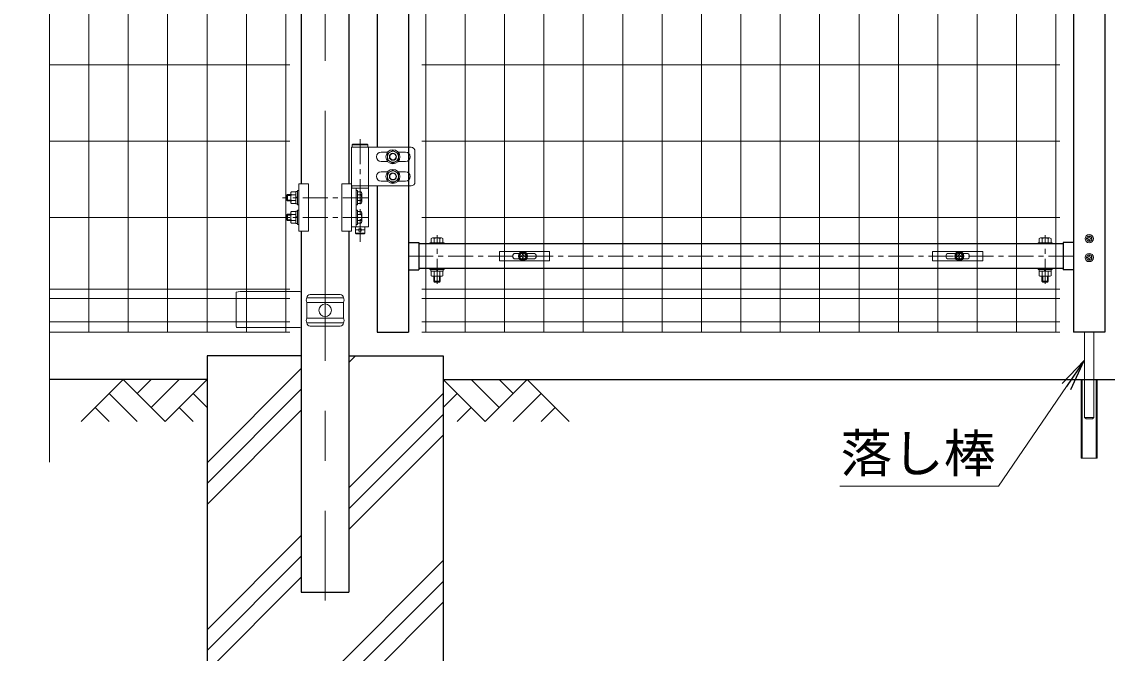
# Model space of a CAD drawing. Units: millimetres, scale not verified. Extents: x -4200 to 4200, y -2970 to 2970.
# Drawn here: x -143 to 1235, y -985 to -182 of the extents above; entities that cross this region are included whole.
import ezdxf
from ezdxf.enums import TextEntityAlignment as Align

# ---------------------------------------------------------------- set-up
doc = ezdxf.new("R2010")
doc.units = ezdxf.units.MM
doc.header["$LTSCALE"] = 10
doc.linetypes.add('USER1', pattern=[50.8, 31.75, -6.35, 6.35, -6.35])
for name, color, linetype, lineweight in [('0-1_D-STR4', 7, 'Continuous', 25), ('0-2_D-BGD', 7, 'Continuous', 25), ('0-3_D-STR1', 1, 'Continuous', 25), ('0-4_D-BMK', 2, 'USER1', 13), ('0-5_D-STR-DIM', 7, 'Continuous', 13), ('0-7_Defpoints', 6, 'Continuous', 25), ('0-8_D-STR3', 3, 'Continuous', 13), ('0-9_D-DCR-HCH', 7, 'Continuous', 13), ('0-A_D-STR-TXT', 7, 'Continuous', 13), ('0-C_D-STR2', 7, 'Continuous', 13)]:
    doc.layers.add(name, color=color, linetype=linetype, lineweight=lineweight)
doc.layers.add('0-6_0', color=7, linetype='Continuous')
doc.styles.add('ＭＳ ゴシック', font='')
doc.styles.get('ＭＳ ゴシック').set_extended_font_data('MS Gothic')

# ---------------------------------------------------------------- blocks, each defined once
blk = doc.blocks.new('U34')
at = {"layer": '0-3_D-STR1'}
for p, q in [((500, 17150), (500, 300)), ((100, 16275), (100, 2650)), ((8940, 9940), (8940, 300)), ((9340, 9780), (9340, 300)), ((100, 2160), (100, 300)), ((500, 1442.5), (630, 1442.5)), ((630, 1442.5), (630, 1092.5)), ((8810, 1422.5), (630, 1422.5)), ((8940, 1442.5), (8810, 1442.5)), ((8810, 1442.5), (8810, 1092.5)), ((8810, 1112.5), (630, 1112.5)), ((500, 1092.5), (630, 1092.5)), ((8940, 1092.5), (8810, 1092.5)), ((100, 300), (500, 300)), ((9340, 300), (8940, 300))]:
    blk.add_line(p, q, dxfattribs=at)
at = {"layer": '0-4_D-BMK'}
for p, q in [((-116.8, 2755.4), (-116.8, 1450.6)), ((-18.8, 2010), (-1100.8, 2010)), ((-18.8, 1760), (-1100.8, 1760)), ((-166.8, 1600), (-66.8, 1600)), ((860, 914), (860, 1534.9)), ((8580, 914), (8580, 1534.9)), ((8940, 1267.5), (500, 1267.5))]:
    blk.add_line(p, q, dxfattribs=at)
at = {"layer": '0-7_Defpoints'}
for centre in [(1950, 1267.5), (7490, 1267.5)]:
    blk.add_circle(centre, 40, dxfattribs=at)
at = {"layer": '0-8_D-STR3'}
for p, q in [((-225.3, 2650), (-225.3, 1585)), ((-225.3, 2650), (-8.3, 2650)), ((-225.3, 2650), (-8.3, 2650)), ((-206.8, 2690), (-216.8, 2680)), ((-216.8, 2680), (-16.8, 2680)), ((-216.8, 2650), (-216.8, 2680)), ((-216.8, 2650), (-16.8, 2650)), ((-206.8, 2690), (-26.8, 2690)), ((-26.8, 2690), (-16.8, 2680)), ((-16.8, 2650), (-16.8, 2680)), ((-8.3, 2160), (-8.3, 2650)), ((-8.3, 2650), (530.3, 2650)), ((232.9, 2590), (150.3, 2590)), ((367.1, 2590), (460.3, 2590)), ((580.3, 2600), (580.3, 2210)), ((232.9, 2470), (150.3, 2470)), ((367.1, 2470), (460.3, 2470)), ((232.9, 2340), (150.3, 2340)), ((232.9, 2220), (150.3, 2220)), ((367.1, 2340), (460.3, 2340)), ((367.1, 2220), (460.3, 2220)), ((-995.5, 2067.8), (-995.5, 1952.3)), ((-930.5, 2085), (-988.5, 2085)), ((-930.5, 2085), (-930.5, 1935)), ((-894.5, 2100), (-910.5, 2100)), ((-910.5, 2100), (-910.5, 1920)), ((-910.5, 2087), (-910.5, 1933)), ((-894.5, 2185), (-894.5, 1585)), ((-894.5, 2185), (-769.5, 2185)), ((-894.5, 1920), (-894.5, 2100)), ((-769.5, 2185), (-769.5, 1585)), ((-350.3, 2185), (-350.3, 1585)), ((-225.3, 2185), (-350.3, 2185)), ((-225.3, 2160), (-8.3, 2160)), ((-225.3, 2160), (-8.3, 2160)), ((-8.3, 2130), (-225.3, 2130)), ((-11.8, 2160), (-221.8, 2160)), ((-221.8, 2130), (-221.8, 2160)), ((-221.8, 2130), (-11.8, 2130)), ((-165.3, 1640), (-165.3, 2130)), ((-149.3, 1920), (-149.3, 2100)), ((-105.1, 2085), (-149.3, 2085)), ((-149.3, 2085), (-149.3, 1935)), ((-11.8, 2130), (-11.8, 2160)), ((-8.3, 2160), (530.3, 2160)), ((-8.3, 1640), (-8.3, 2130)), ((-1039.3, 2050), (-1049.3, 2040)), ((-995.5, 1980), (-1049.3, 1980)), ((-995.5, 2050), (-1039.3, 2050)), ((-995.5, 1970), (-1039.3, 1970)), ((-930.5, 2047.5), (-988.5, 2047.5)), ((-930.5, 1972.5), (-988.5, 1972.5)), ((-930.5, 1935), (-988.5, 1935)), ((-910.5, 2020.7), (-930.5, 2009.1)), ((-910.5, 2013.8), (-930.5, 2002.2)), ((-910.5, 1933), (-930.5, 1933)), ((-105.1, 2047.6), (-149.3, 2047.6)), ((-105.1, 1972.4), (-149.3, 1972.4)), ((-105.1, 1935), (-149.3, 1935)), ((-94.3, 2066.3), (-94.3, 1953.7)), ((-1039.3, 1800), (-1049.3, 1790)), ((-995.5, 1800), (-1039.3, 1800)), ((-995.5, 1817.8), (-995.5, 1702.3)), ((-930.5, 1835), (-988.5, 1835)), ((-930.5, 1797.5), (-988.5, 1797.5)), ((-930.5, 1835), (-930.5, 1685)), ((-894.5, 1920), (-910.5, 1920)), ((-894.5, 1850), (-910.5, 1850)), ((-910.5, 1850), (-910.5, 1670)), ((-910.5, 1837), (-910.5, 1683)), ((-894.5, 1670), (-894.5, 1850)), ((-149.3, 1920), (-165.3, 1920)), ((-149.3, 1670), (-149.3, 1850)), ((-105.1, 1835), (-149.3, 1835)), ((-149.3, 1835), (-149.3, 1685)), ((-105.1, 1797.6), (-149.3, 1797.6)), ((-94.3, 1816.3), (-94.3, 1703.7)), ((-995.5, 1730), (-1049.3, 1730)), ((-995.5, 1720), (-1039.3, 1720)), ((-930.5, 1722.5), (-988.5, 1722.5)), ((-930.5, 1685), (-988.5, 1685)), ((-910.5, 1770.7), (-930.5, 1759.1)), ((-910.5, 1763.8), (-930.5, 1752.2)), ((-910.5, 1683), (-930.5, 1683)), ((-894.5, 1670), (-910.5, 1670)), ((-149.3, 1670), (-165.3, 1670)), ((-105.1, 1722.4), (-149.3, 1722.4)), ((-105.1, 1685), (-149.3, 1685)), ((-894.5, 1585), (-769.5, 1585)), ((-225.3, 1585), (-350.3, 1585)), ((-225.3, 1640), (-8.3, 1640)), ((-176.8, 1640), (-176.8, 1560)), ((-56.8, 1560), (-176.8, 1560)), ((-166.8, 1550), (-176.8, 1560)), ((-66.8, 1550), (-166.8, 1550)), ((-56.8, 1560), (-66.8, 1550)), ((-56.8, 1640), (-56.8, 1560)), ((9136, 1521.5), (9135.8, 1508.5)), ((9136, 1521.5), (9143.9, 1521.5)), ((9143.9, 1521.5), (9144.2, 1508.5)), ((770, 1438.5), (770, 1422.5)), ((770, 1438.5), (950, 1438.5)), ((770, 1422.5), (950, 1422.5)), ((785, 1438.5), (785, 1493)), ((935, 1438.5), (785, 1438.5)), ((916.3, 1498.5), (803.8, 1498.5)), ((822.5, 1438.5), (822.5, 1493)), ((897.5, 1438.5), (897.5, 1493)), ((935, 1438.5), (935, 1493)), ((950, 1438.5), (950, 1422.5)), ((8490, 1438.5), (8490, 1422.5)), ((8670, 1438.5), (8490, 1438.5)), ((8670, 1422.5), (8490, 1422.5)), ((8505, 1438.5), (8505, 1493)), ((8505, 1438.5), (8655, 1438.5)), ((8523.7, 1498.5), (8636.2, 1498.5)), ((8542.5, 1438.5), (8542.5, 1493)), ((8617.5, 1438.5), (8617.5, 1493)), ((8655, 1438.5), (8655, 1493)), ((8670, 1438.5), (8670, 1422.5)), ((9121.5, 1485.8), (9108.5, 1486.1)), ((9136, 1458.5), (9135.8, 1471.5)), ((9136, 1458.5), (9143.9, 1458.5)), ((9143.9, 1458.5), (9144.2, 1471.5)), ((9158.5, 1494.2), (9171.5, 1494)), ((9158.5, 1485.8), (9171.5, 1486.1)), ((9171.5, 1494), (9171.5, 1486.1)), ((9121.5, 1254.2), (9108.5, 1254)), ((9108.5, 1254), (9108.5, 1246.1)), ((9121.5, 1245.8), (9108.5, 1246.1)), ((9136, 1281.5), (9135.8, 1268.5)), ((9136, 1281.5), (9143.9, 1281.5)), ((9143.9, 1281.5), (9144.2, 1268.5)), ((9158.5, 1254.2), (9171.5, 1254)), ((9158.5, 1245.8), (9171.5, 1246.1)), ((9171.5, 1254), (9171.5, 1246.1)), ((770, 1112.5), (770, 1096.5)), ((770, 1112.5), (950, 1112.5)), ((950, 1112.5), (950, 1096.5)), ((8490, 1112.5), (8490, 1096.5)), ((8670, 1112.5), (8490, 1112.5)), ((8670, 1112.5), (8670, 1096.5)), ((9136, 1218.5), (9135.8, 1231.5)), ((9136, 1218.5), (9143.9, 1218.5)), ((9143.9, 1218.5), (9144.2, 1231.5)), ((770, 1096.5), (950, 1096.5)), ((785, 1076.5), (785, 1017)), ((803.8, 1011.5), (916.3, 1011.5)), ((820, 948.5), (820, 1011.5)), ((822.5, 1076.5), (822.5, 1017)), ((830, 938.5), (830, 1011.5)), ((863.8, 1076.5), (852.2, 1096.5)), ((870.7, 1076.5), (859.1, 1096.5)), ((890, 938.5), (890, 1011.5)), ((897.5, 1076.5), (897.5, 1017)), ((900, 948.5), (900, 1011.5)), ((935, 1076.5), (935, 1017)), ((8670, 1096.5), (8490, 1096.5)), ((8505, 1076.5), (8505, 1017)), ((8636.2, 1011.5), (8523.7, 1011.5)), ((8540, 948.5), (8540, 1011.5)), ((8542.5, 1076.5), (8542.5, 1017)), ((8550, 938.5), (8550, 1011.5)), ((8569.3, 1076.5), (8580.8, 1096.5)), ((8576.2, 1076.5), (8587.8, 1096.5)), ((8610, 938.5), (8610, 1011.5)), ((8617.5, 1076.5), (8617.5, 1017)), ((8620, 948.5), (8620, 1011.5)), ((8655, 1076.5), (8655, 1017)), ((820, 948.5), (830, 938.5)), ((820, 948.5), (900, 948.5)), ((890, 938.5), (830, 938.5)), ((890, 938.5), (900, 948.5)), ((8550, 938.5), (8540, 948.5)), ((8620, 948.5), (8540, 948.5)), ((8550, 938.5), (8610, 938.5)), ((8620, 948.5), (8610, 938.5)), ((9080, 300), (9080, -780.2)), ((9200, 300), (9200, -780.2)), ((9040, -1300), (9040, -300)), ((9040, -300), (9240, -300)), ((9052, -1300), (9052, -300)), ((9228, -1300), (9228, -300)), ((9240, -1300), (9240, -300)), ((9080, -780.2), (9100, -800.2)), ((9080, -780.2), (9200, -780.2)), ((9180, -800.2), (9100, -800.2)), ((9180, -800.2), (9100, -800.2)), ((9180, -800.2), (9200, -780.2)), ((9240, -1300), (9040, -1300))]:
    blk.add_line(p, q, dxfattribs=at)
for points in [[(300, 2611), (370.2, 2570.5), (370.2, 2489.5), (300, 2449), (229.9, 2489.5), (229.9, 2570.5)], [(300, 2361), (370.2, 2320.5), (370.2, 2239.5), (300, 2199), (229.9, 2239.5), (229.9, 2320.5)]]:
    blk.add_lwpolyline(points, close=True, dxfattribs=at)
for points in [[(-910.5, 2087), (-930.5, 2087), (-930.5, 1933)], [(-149.3, 2100), (-165.3, 2100), (-165.3, 1920)], [(-1039.3, 2050), (-1039.3, 1970), (-1049.3, 1980)], [(-995.5, 2040), (-1049.3, 2040), (-1049.3, 1980)], [(-1039.3, 1800), (-1039.3, 1720), (-1049.3, 1730)], [(-910.5, 1837), (-930.5, 1837), (-930.5, 1683)], [(-149.3, 1850), (-165.3, 1850), (-165.3, 1670)], [(-995.5, 1790), (-1049.3, 1790), (-1049.3, 1730)], [(9121.5, 1494.2), (9108.5, 1494), (9108.5, 1486.1)], [(937, 1076.5), (783, 1076.5), (783, 1096.5)], [(937, 1076.5), (937, 1096.5), (783, 1096.5)], [(8503, 1076.5), (8657, 1076.5), (8657, 1096.5)], [(8503, 1076.5), (8503, 1096.5), (8657, 1096.5)]]:
    blk.add_lwpolyline(points, dxfattribs=at)
for centre, radius in [((300, 2530), 90), ((300, 2530), 70.3), ((300, 2530), 45), ((300, 2530), 40), ((300, 2280), 90), ((300, 2280), 70.3), ((300, 2280), 45), ((300, 2280), 40), ((-116.8, 1600), 20), ((9140, 1490), 52.5), ((9140, 1490), 35), ((9140, 1250), 52.5), ((9140, 1250), 35)]:
    blk.add_circle(centre, radius, dxfattribs=at)
for centre, radius, start, end in [((530.3, 2600), 50, 0, 90), ((150.3, 2530), 60, 90, 270), ((460.3, 2530), 60, 270, 90), ((150.3, 2280), 60, 90, 270), ((460.3, 2280), 60, 270, 90), ((530.3, 2210), 50, 270, 0), ((-967.1, 2066.3), 28.5, 138.83491, 221.16509), ((-115.9, 2066.3), 21.6, 300, 60), ((-891.6, 2010), 104, 158.85295, 201.14705), ((-967, 1953.8), 28.5, 138.86505, 221.13495), ((-165.1, 2010), 70.8, 327.93138, 32.06862), ((-115.9, 1953.7), 21.6, 300, 60), ((-967.1, 1816.3), 28.5, 138.83491, 221.16509), ((-891.6, 1760), 104, 158.85295, 201.14705), ((-115.9, 1816.3), 21.6, 300, 60), ((-165.1, 1760), 70.8, 327.93138, 32.06862), ((-967, 1703.8), 28.5, 138.86505, 221.13495), ((-115.9, 1703.7), 21.6, 300, 60), ((803.8, 1464), 34.5, 57.13278, 122.86722), ((860, 1368.6), 129.9, 73.22135, 106.77865), ((916.3, 1464), 34.5, 57.13278, 122.86722), ((8523.7, 1464), 34.5, 57.13278, 122.86722), ((8580, 1368.6), 129.9, 73.22135, 106.77865), ((8636.2, 1464), 34.5, 57.13278, 122.86722), ((9120.9, 1509.1), 14.9, 270, 0), ((9120.9, 1471), 14.9, 0, 90), ((9159, 1509.1), 14.9, 180, 270), ((9159, 1471), 14.9, 90, 180), ((9120.9, 1269.1), 14.9, 270, 0), ((9120.9, 1231), 14.9, 0, 90), ((9159, 1269.1), 14.9, 180, 270), ((9159, 1231), 14.9, 90, 180), ((803.8, 1046), 34.5, 237.13278, 302.86722), ((860, 1141.4), 129.9, 253.22135, 286.77865), ((916.3, 1046), 34.5, 237.13278, 302.86722), ((8523.7, 1046), 34.5, 237.13278, 302.86722), ((8580, 1141.4), 129.9, 253.22135, 286.77865), ((8636.2, 1046), 34.5, 237.13278, 302.86722)]:
    blk.add_arc(centre, radius, start, end, dxfattribs=at)
blk = doc.blocks.new('A$Cc5bff5c2')
at = {"layer": '0-8_D-STR3'}
for p, q in [((-297.7, 60), (337.3, 60)), ((-297.7, -60), (-297.7, 60)), ((-95.2, 35), (-45.6, 35)), ((-18.5, 4.2), (-31.5, 3.9)), ((-31.5, 3.9), (-31.5, -4)), ((-4, 31.5), (-4.2, 18.5)), ((-4, 31.5), (4, 31.5)), ((4, 31.5), (4.2, 18.5)), ((18.5, 4.2), (31.5, 3.9)), ((31.5, 3.9), (31.5, -4)), ((45.6, 35), (134.8, 35)), ((-95.2, -35), (-45.6, -35)), ((-18.5, -4.2), (-31.5, -4)), ((-4, -31.5), (-4.2, -18.5)), ((18.5, -4.2), (31.5, -4)), ((45.6, -35), (134.8, -35))]:
    blk.add_line(p, q, dxfattribs=at)
for points in [[(-297.7, -60), (337.3, -60), (337.3, 60)], [(-4, -31.5), (4, -31.5), (4.2, -18.5)]]:
    blk.add_lwpolyline(points, dxfattribs=at)
for radius in [57.5, 52.5]:
    blk.add_circle((0, 0), radius, dxfattribs=at)
for centre, radius, start, end in [((-95.2, 0), 35, 90, 270), ((-19.1, 19), 14.9, 270, 0), ((19.1, 19), 14.9, 180, 270), ((134.8, 0), 35, 270, 90), ((-19.1, -19), 14.9, 0, 90), ((19.1, -19), 14.9, 90, 180)]:
    blk.add_arc(centre, radius, start, end, dxfattribs=at)
blk = doc.blocks.new('A$C5ba32ecb')
at = {"layer": '0-8_D-STR3'}
for p, q in [((-337.5, 60), (297.5, 60)), ((-337.5, -60), (-337.5, 60)), ((-135, 35), (-45.6, 35)), ((-18.5, 4.2), (-31.5, 3.9)), ((-31.5, 3.9), (-31.5, -4)), ((-4, 31.5), (-4.2, 18.5)), ((-4, 31.5), (4, 31.5)), ((4, 31.5), (4.2, 18.5)), ((18.5, 4.2), (31.5, 3.9)), ((31.5, 3.9), (31.5, -4)), ((45.6, 35), (95, 35)), ((-135, -35), (-45.6, -35)), ((-18.5, -4.2), (-31.5, -4)), ((-4, -31.5), (-4.2, -18.5)), ((18.5, -4.2), (31.5, -4)), ((45.6, -35), (95, -35))]:
    blk.add_line(p, q, dxfattribs=at)
for points in [[(-337.5, -60), (297.5, -60), (297.5, 60)], [(-4, -31.5), (4, -31.5), (4.2, -18.5)]]:
    blk.add_lwpolyline(points, dxfattribs=at)
for radius in [57.5, 52.5]:
    blk.add_circle((0, 0), radius, dxfattribs=at)
for centre, radius, start, end in [((-135, 0), 35, 90, 270), ((-19.1, 19), 14.9, 270, 0), ((19.1, 19), 14.9, 180, 270), ((95, 0), 35, 270, 90), ((-19.1, -19), 14.9, 0, 90), ((19.1, -19), 14.9, 90, 180)]:
    blk.add_arc(centre, radius, start, end, dxfattribs=at)
blk = doc.blocks.new('_Open')
at = {"layer": '0-6_0'}
blk.add_line((-10, 1.667), (0, 0), dxfattribs=at)
blk.add_lwpolyline([(-10, -1.667), (0, 0), (-10, 0)], dxfattribs=at)

msp = doc.modelspace()

# ---------------------------------------------------------------- linework, layer by layer
at = {"layer": '0-1_D-STR4'}
for p, q in [((211.74, -607.01), (91.99, -607.01)), ((91.99, -607.01), (91.99, -1207.01)), ((272.24, -607.01), (391.99, -607.01)), ((391.99, -607.01), (391.99, -1207.01))]:
    msp.add_line(p, q, dxfattribs=at)
at = {"layer": '0-2_D-BGD'}
for p, q in [((91.99, -637.01), (-108.01, -637.01)), ((391.99, -637.01), (2091.99, -637.01))]:
    msp.add_line(p, q, dxfattribs=at)
at = {"layer": '0-3_D-STR1'}
for p, q in [((211.74, 9.24), (211.74, -388.51)), ((272.24, 9.24), (272.24, -388.51)), ((211.74, -448.51), (211.74, -907.01)), ((272.24, -448.51), (272.24, -907.01)), ((211.74, -570.4), (211.74, -907.01)), ((211.74, -907.01), (272.24, -907.01))]:
    msp.add_line(p, q, dxfattribs=at)
at = {"layer": '0-4_D-BMK'}
msp.add_line((241.99, 1228.23), (241.99, -917.59), dxfattribs=at)
at = {"layer": '0-8_D-STR3'}
for p, q in [((133.99, -525.01), (128.99, -526.01)), ((128.99, -526.01), (128.99, -569.83)), ((133.99, -525.01), (209.86, -525.01)), ((209.86, -525.01), (211.74, -525.93)), ((218.79, -533.01), (265.2, -533.01)), ((222.79, -529.01), (261.2, -529.01)), ((218.79, -539.01), (218.79, -559.01)), ((218.79, -539.01), (265.2, -539.01)), ((265.2, -539.01), (265.2, -559.01)), ((218.79, -559.01), (265.2, -559.01)), ((218.79, -565.01), (265.2, -565.01)), ((209.78, -570.83), (129.99, -570.83)), ((211.74, -570.41), (209.78, -570.83)), ((222.79, -569.01), (261.2, -569.01))]:
    msp.add_line(p, q, dxfattribs=at)
msp.add_circle((241.99, -549.01), 8, dxfattribs=at)
for centre, radius, start, end in [((224.04, -536.01), 6.05, 150.26731, 209.73269), ((222.79, -533.01), 4, 90, 180), ((261.2, -533.01), 4, 0, 90), ((259.94, -536.01), 6.05, 330.26731, 29.73269), ((224.06, -562.01), 6.07, 150.37394, 209.62606), ((222.79, -565.01), 4, 180, 270), ((261.2, -565.01), 4, 270, 0), ((259.92, -562.01), 6.07, 330.37394, 29.62606), ((129.99, -569.83), 1, 180, 270)]:
    msp.add_arc(centre, radius, start, end, dxfattribs=at)
at = {"layer": '0-9_D-DCR-HCH'}
for p, q in [((272.24, -615.47), (280.7, -607.01)), ((91.99, -742.69), (211.74, -622.94)), ((-14.43, -637.01), (-67.65, -690.22)), ((-14.43, -637.01), (38.78, -690.22)), ((3.3, -654.75), (21.04, -637.01)), ((21.04, -672.49), (56.52, -637.01)), ((38.78, -690.22), (91.99, -637.01)), ((445.2, -690.22), (391.99, -637.01)), ((462.94, -672.49), (427.47, -637.01)), ((498.41, -637.01), (445.2, -690.22)), ((480.77, -654.84), (462.94, -637.01)), ((498.41, -637.01), (551.63, -690.22)), ((-32.17, -654.75), (3.47, -690.22)), ((74.25, -654.75), (91.99, -672.4)), ((91.99, -769.2), (211.74, -649.45)), ((272.24, -774.57), (391.99, -654.82)), ((409.73, -654.75), (391.99, -672.4)), ((516.15, -654.75), (480.51, -690.22)), ((-49.91, -672.49), (-32.09, -690.22)), ((56.52, -672.49), (74.33, -690.22)), ((427.47, -672.49), (409.65, -690.22)), ((533.89, -672.49), (516.07, -690.22)), ((91.99, -795.72), (211.74, -675.97)), ((272.24, -801.09), (391.99, -681.34)), ((272.24, -827.6), (391.99, -707.85)), ((91.99, -954.82), (211.74, -835.07)), ((91.99, -981.34), (211.74, -861.59)), ((91.99, -1166.95), (391.99, -866.95)), ((91.99, -1007.85), (211.74, -888.1)), ((91.99, -1193.47), (391.99, -893.47)), ((104.96, -1207.01), (391.99, -919.98))]:
    msp.add_line(p, q, dxfattribs=at)
at = {"layer": '0-A_D-STR-TXT'}
msp.add_lwpolyline([(895.56, -772.5), (1097.04, -772.5), (1183.24, -645.84)], dxfattribs=at)
at = {"layer": '0-C_D-STR2'}
for p, q in [((-58.01, 1192.99), (-58.01, -577.01)), ((-8.01, 1192.99), (-8.01, -577.01)), ((41.99, 1192.99), (41.99, -577.01)), ((91.99, 1192.99), (91.99, -577.01)), ((141.99, 1192.99), (141.99, -577.01)), ((369.74, 1192.99), (369.74, -577.01)), ((419.74, 1192.99), (419.74, -577.01)), ((469.74, 1192.99), (469.74, -577.01)), ((1069.74, 1192.99), (1069.74, -577.01)), ((1119.74, 1192.99), (1119.74, -577.01)), ((1169.74, 1192.99), (1169.74, -577.01)), ((519.74, 619.74), (519.74, -577.01)), ((569.74, 619.74), (569.74, -577.01)), ((619.74, 619.74), (619.74, -577.01)), ((669.74, 619.74), (669.74, -577.01)), ((719.74, 619.74), (719.74, -577.01)), ((769.74, 619.74), (769.74, -577.01)), ((819.74, 619.74), (819.74, -577.01)), ((869.74, 619.74), (869.74, -577.01)), ((919.74, 619.74), (919.74, -577.01)), ((969.74, 619.74), (969.74, -577.01)), ((1019.74, 619.74), (1019.74, -577.01)), ((191.99, 9.24), (191.99, -577.01)), ((196.99, -237.01), (-108.01, -237.01)), ((1174.74, -237.01), (364.74, -237.01)), ((196.99, -334.01), (-108.01, -334.01)), ((1174.74, -334.01), (364.74, -334.01)), ((196.99, -431.01), (-108.01, -431.01)), ((1174.74, -431.01), (364.74, -431.01)), ((196.99, -522.25), (-108.01, -522.25)), ((1174.74, -522.25), (364.74, -522.25)), ((196.99, -534.11), (-108.01, -534.11)), ((1174.74, -534.11), (364.74, -534.11)), ((196.99, -563.91), (-108.01, -563.91)), ((1174.74, -563.91), (364.74, -563.91)), ((196.99, -577.01), (-108.01, -577.01)), ((1174.74, -577.01), (364.74, -577.01))]:
    msp.add_line(p, q, dxfattribs=at)
msp.add_lwpolyline([(-108.01, -742.01), (-108.01, 282.34), (-143.25, 295.16), (-72.77, 320.81), (-108.01, 333.64), (-108.01, 1252.99)], dxfattribs=at)

# ---------------------------------------------------------------- block references
at = {"layer": '0-5_D-STR-DIM', "xscale": 0.1, "yscale": 0.1}
for name, p in [('U34', (297.99, -607.01)), ('A$Cc5bff5c2', (493.02, -480.26)), ('A$C5ba32ecb', (1046.99, -480.26))]:
    msp.add_blockref(name, p, dxfattribs=at)
at = {"layer": '0-A_D-STR-TXT', "xscale": 4, "yscale": 4, "rotation": 55.76294}
msp.add_blockref('_Open', (1205.74, -612.77), dxfattribs=at)

# ---------------------------------------------------------------- texts
at = {"layer": '0-A_D-STR-TXT', "style": 'ＭＳ ゴシック'}
msp.add_text('落し棒', height=48.09, dxfattribs=at).set_placement((896.21, -769.15), align=Align.BOTTOM_LEFT)

doc.saveas('drawing.dxf')
